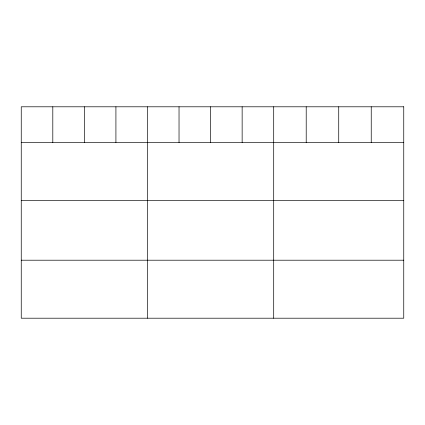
<?xml version="1.0" encoding="UTF-8"?>
<svg xmlns="http://www.w3.org/2000/svg" width="425" height="425" viewBox="0 0 425 425"><rect width="100%" height="100%" fill="white"/><g stroke="black" fill="none" stroke-linecap="round" stroke-linejoin="round"><path stroke-width="0.64" d="M21.25 142.46L403.75 142.46M21.25 200.457L403.75 200.457M21.25 260.206L403.75 260.206M371.237 106.797L371.237 142.46M338.725 106.797L338.725 142.46M306.212 106.797L306.212 142.46M273.7 106.797L273.7 318.203M242.144 106.797L242.144 142.46M210.587 106.797L210.587 142.46M179.031 106.797L179.031 142.46M147.475 106.797L147.475 318.203M115.919 106.797L115.919 142.46M84.363 106.797L84.363 142.46M52.806 106.797L52.806 142.46M403.75 106.797L21.25 106.797L21.25 318.203L403.75 318.203L403.75 106.797"/></g></svg>
